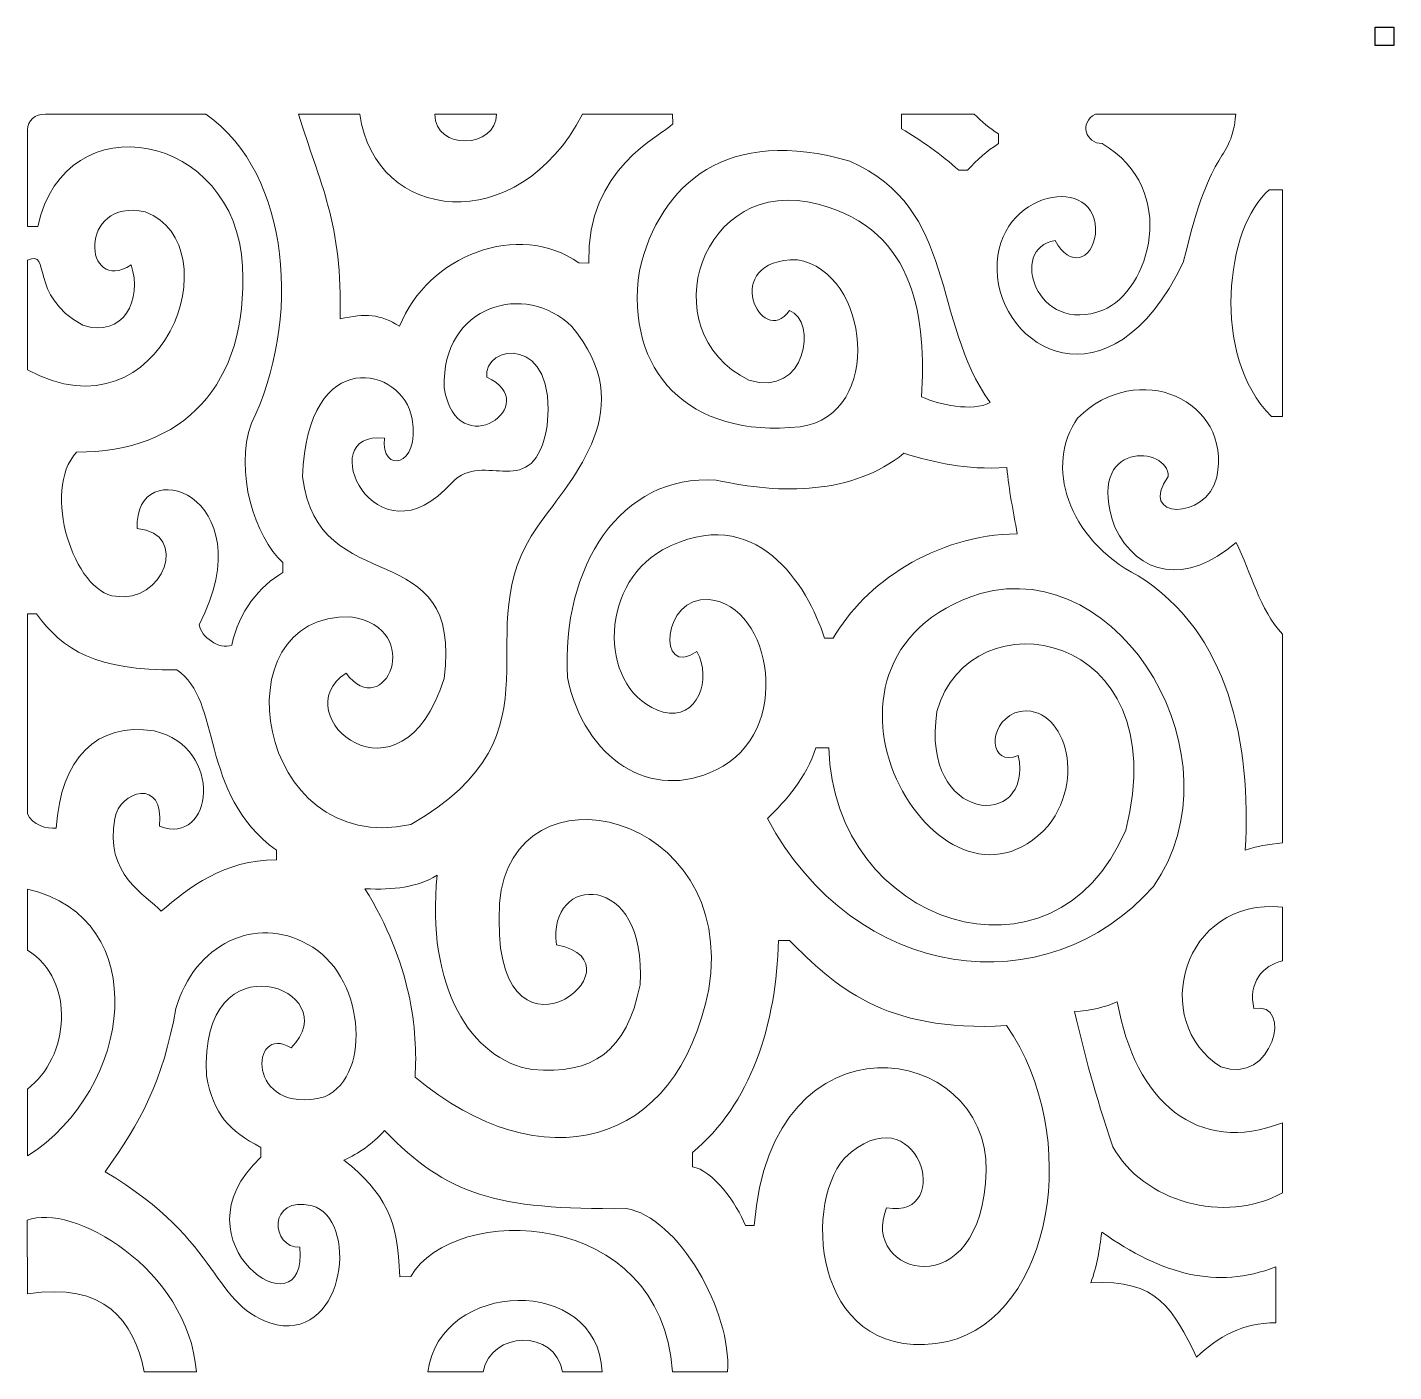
# Model space of a CAD drawing. Header units: centimetres. Extents: x -30.3 to 0.7, y -14.8 to 15.8.
import ezdxf

# ---------------------------------------------------------------- set-up
doc = ezdxf.new("R2010")
doc.units = ezdxf.units.CM
doc.header["$MEASUREMENT"] = 0
doc.header["$XCLIPFRAME"] = 0
doc.layers.add('layer 1', color=7, linetype='Continuous')
picture_1 = doc.add_image_def('image1.jpg', size_in_pixel=(609, 550))

msp = doc.modelspace()

# ---------------------------------------------------------------- linework, layer by layer
at = {"layer": 'layer 1', "color": 250, "lineweight": 9}
for points, knots in [([(-30.28664, 13.42424), (-30.28664, 13.42424), (-30.28664, 11.23206), (-30.28664, 11.23206), (-30.28664, 11.23206), (-30.28664, 11.23206), (-30.04796, 11.23206), (-30.04796, 11.23206), (-30.04796, 11.23206), (-29.42809, 14.10732), (-25.54252, 13.36499), (-25.4018, 10.32105), (-25.4018, 10.32105), (-25.26255, 7.61946), (-26.76407, 6.08801), (-29.16933, 6.10536), (-29.16933, 6.10536), (-29.98031, 5.22622), (-29.21883, 2.9169), (-28.28576, 2.82822), (-28.28576, 2.82822), (-27.21356, 2.64013), (-26.58264, 4.26402), (-27.79328, 4.36722), (-27.79328, 4.36722), (-27.87598, 6.1347), (-24.85553, 5.16697), (-26.38391, 2.18184), (-26.38391, 2.18184), (-26.34905, 1.91068), (-25.93024, 1.60792), (-25.64316, 1.71829), (-25.64316, 1.71829), (-25.48856, 2.49403), (-25.00638, 3.0591), (-24.4816, 3.37282), (-24.4816, 3.37282), (-24.4816, 3.37282), (-24.4816, 3.59458), (-24.4816, 3.59458), (-24.4816, 3.59458), (-25.11727, 4.16497), (-25.59622, 5.67125), (-25.1985, 6.75833), (-25.1985, 6.75833), (-24.07653, 9.04164), (-24.27277, 12.40403), (-26.23137, 13.77752), (-26.23137, 13.77752), (-26.23137, 13.77752), (-29.87756, 13.77902), (-29.87756, 13.77902), (-29.87756, 13.77902), (-30.11787, 13.78919), (-30.27688, 13.63482), (-30.28664, 13.42424)], [0, 0, 0, 0, 0.06666667, 0.06666667, 0.06666667, 0.06666667, 0.13333333, 0.13333333, 0.13333333, 0.13333333, 0.2, 0.2, 0.2, 0.2, 0.26666667, 0.26666667, 0.26666667, 0.26666667, 0.33333333, 0.33333333, 0.33333333, 0.33333333, 0.4, 0.4, 0.4, 0.4, 0.46666667, 0.46666667, 0.46666667, 0.46666667, 0.53333333, 0.53333333, 0.53333333, 0.53333333, 0.6, 0.6, 0.6, 0.6, 0.66666667, 0.66666667, 0.66666667, 0.66666667, 0.73333333, 0.73333333, 0.73333333, 0.73333333, 0.8, 0.8, 0.8, 0.8, 0.86666667, 0.86666667, 0.86666667, 0.86666667, 1, 1, 1, 1]), ([(-24.13273, 13.77903), (-24.13273, 13.77903), (-22.73466, 13.77903), (-22.73466, 13.77903), (-22.73466, 13.77903), (-22.40255, 11.31549), (-19.13873, 10.93927), (-17.68236, 13.77903), (-17.68236, 13.77903), (-17.68236, 13.77903), (-15.63224, 13.77905), (-15.63224, 13.77905), (-15.63224, 13.77905), (-15.63224, 13.77905), (-15.62996, 13.55949), (-15.62996, 13.55949), (-15.62996, 13.55949), (-15.88913, 13.28131), (-17.601, 12.5562), (-17.53264, 10.39925), (-17.53264, 10.39925), (-17.53264, 10.39925), (-17.76383, 10.40127), (-17.76383, 10.40127), (-17.76383, 10.40127), (-19.12941, 11.36997), (-21.19816, 10.57373), (-21.83378, 8.96255), (-21.83378, 8.96255), (-22.27625, 9.24081), (-22.60417, 9.26312), (-23.18429, 9.12948), (-23.18429, 9.12948), (-23.12289, 11.28686), (-23.65046, 12.23787), (-24.13273, 13.77903)], [0, 0, 0, 0, 0.1, 0.1, 0.1, 0.1, 0.2, 0.2, 0.2, 0.2, 0.3, 0.3, 0.3, 0.3, 0.4, 0.4, 0.4, 0.4, 0.5, 0.5, 0.5, 0.5, 0.6, 0.6, 0.6, 0.6, 0.7, 0.7, 0.7, 0.7, 0.8, 0.8, 0.8, 0.8, 1, 1, 1, 1]), ([(-21.03422, 13.77902), (-21.03344, 12.94171), (-19.6352, 13.00059), (-19.6324, 13.77904), (-19.6324, 13.77904), (-19.6324, 13.77904), (-21.03422, 13.77902), (-21.03422, 13.77902)], [0, 0, 0, 0, 0.33333333, 0.33333333, 0.33333333, 0.33333333, 1, 1, 1, 1]), ([(-10.43111, 13.77905), (-10.43111, 13.77905), (-8.78219, 13.77903), (-8.78219, 13.77903), (-8.78219, 13.77903), (-8.61778, 13.61066), (-8.42967, 13.45937), (-8.23207, 13.33365), (-8.23207, 13.33365), (-8.23207, 13.33365), (-8.23207, 13.11363), (-8.23207, 13.11363), (-8.23207, 13.11363), (-8.48188, 12.94688), (-8.72229, 12.74962), (-8.93336, 12.5057), (-8.93336, 12.5057), (-8.93336, 12.5057), (-9.13031, 12.50591), (-9.13031, 12.50591), (-9.13031, 12.50591), (-9.53417, 12.86241), (-9.99229, 13.19215), (-10.43336, 13.4477), (-10.43336, 13.4477), (-10.43336, 13.4477), (-10.43111, 13.77905), (-10.43111, 13.77905)], [0, 0, 0, 0, 0.125, 0.125, 0.125, 0.125, 0.25, 0.25, 0.25, 0.25, 0.375, 0.375, 0.375, 0.375, 0.5, 0.5, 0.5, 0.5, 0.625, 0.625, 0.625, 0.625, 0.75, 0.75, 0.75, 0.75, 1, 1, 1, 1]), ([(-6.02973, 13.77903), (-6.02973, 13.77903), (-2.8434, 13.77901), (-2.8434, 13.77901), (-2.8434, 13.77901), (-2.95277, 12.61688), (-3.3669, 13.25011), (-4.03429, 10.4116), (-4.03429, 10.4116), (-5.71841, 6.94656), (-8.23104, 8.45372), (-8.26204, 10.2468), (-8.26204, 10.2468), (-8.3106, 12.06365), (-5.91983, 12.47472), (-6.02809, 11.05352), (-6.02809, 11.05352), (-6.11418, 10.44866), (-6.60925, 10.29841), (-6.94754, 10.9092), (-6.94754, 10.9092), (-8.01363, 10.74815), (-7.37852, 8.73598), (-5.8605, 9.32776), (-5.8605, 9.32776), (-4.80139, 9.7665), (-4.10486, 12.0633), (-5.87592, 13.11365), (-5.87592, 13.11365), (-6.24035, 13.10874), (-6.41511, 13.58912), (-6.02973, 13.77903)], [0, 0, 0, 0, 0.11111111, 0.11111111, 0.11111111, 0.11111111, 0.22222222, 0.22222222, 0.22222222, 0.22222222, 0.33333333, 0.33333333, 0.33333333, 0.33333333, 0.44444444, 0.44444444, 0.44444444, 0.44444444, 0.55555556, 0.55555556, 0.55555556, 0.55555556, 0.66666667, 0.66666667, 0.66666667, 0.66666667, 0.77777778, 0.77777778, 0.77777778, 0.77777778, 1, 1, 1, 1]), ([(-8.42066, 7.22848), (-8.83067, 7.01664), (-9.58383, 7.17678), (-9.97786, 7.3628), (-9.97786, 7.3628), (-9.88645, 9.05228), (-10.05293, 11.14803), (-12.32589, 11.73285), (-12.32589, 11.73285), (-14.96914, 12.45275), (-16.17107, 8.85678), (-13.89856, 7.73885), (-13.89856, 7.73885), (-12.59471, 7.32693), (-12.33738, 9.09526), (-12.98123, 9.32289), (-12.98123, 9.32289), (-13.60847, 8.40738), (-14.60406, 10.50164), (-12.79829, 10.47306), (-12.79829, 10.47306), (-11.16524, 10.21737), (-10.80504, 6.94944), (-12.73812, 6.68039), (-12.73812, 6.68039), (-15.27982, 6.40945), (-16.72047, 7.94941), (-16.38692, 10.2241), (-16.38692, 10.2241), (-15.92594, 12.22604), (-14.36986, 13.52258), (-11.60699, 12.71292), (-11.60699, 12.71292), (-9.15304, 11.63319), (-9.76694, 9.10061), (-8.42066, 7.22848)], [0, 0, 0, 0, 0.1, 0.1, 0.1, 0.1, 0.2, 0.2, 0.2, 0.2, 0.3, 0.3, 0.3, 0.3, 0.4, 0.4, 0.4, 0.4, 0.5, 0.5, 0.5, 0.5, 0.6, 0.6, 0.6, 0.6, 0.7, 0.7, 0.7, 0.7, 0.8, 0.8, 0.8, 0.8, 1, 1, 1, 1]), ([(-30.28664, 10.46585), (-30.28664, 10.46585), (-30.28663, 7.97235), (-30.28663, 7.97235), (-30.28663, 7.97235), (-27.19995, 6.30821), (-25.60896, 10.79246), (-27.61037, 11.56362), (-27.61037, 11.56362), (-29.15031, 11.89441), (-29.0216, 9.65588), (-27.93025, 10.3568), (-27.93025, 10.3568), (-27.66296, 9.57261), (-28.11207, 8.68329), (-29.0263, 8.98449), (-29.0263, 8.98449), (-30.28334, 9.66754), (-29.72091, 10.70623), (-30.28664, 10.46585)], [0, 0, 0, 0, 0.16666667, 0.16666667, 0.16666667, 0.16666667, 0.33333333, 0.33333333, 0.33333333, 0.33333333, 0.5, 0.5, 0.5, 0.5, 0.66666667, 0.66666667, 0.66666667, 0.66666667, 1, 1, 1, 1]), ([(-1.78079, 12.06151), (-1.78079, 12.06151), (-2.08115, 12.06142), (-2.08115, 12.06142), (-2.08115, 12.06142), (-3.06979, 11.2431), (-3.42161, 8.28377), (-2.03111, 6.91374), (-2.03111, 6.91374), (-2.03111, 6.91374), (-1.7808, 6.91394), (-1.7808, 6.91394), (-1.7808, 6.91394), (-1.7808, 6.91394), (-1.78079, 12.06151), (-1.78079, 12.06151)], [0, 0, 0, 0, 0.2, 0.2, 0.2, 0.2, 0.4, 0.4, 0.4, 0.4, 0.6, 0.6, 0.6, 0.6, 1, 1, 1, 1]), ([(-19.85173, 7.80328), (-19.95309, 8.55737), (-18.22916, 8.80776), (-18.48252, 6.70156), (-18.48252, 6.70156), (-18.79157, 4.89986), (-19.92035, 6.18328), (-20.64254, 5.41406), (-20.64254, 5.41406), (-22.37861, 3.43748), (-23.85277, 6.60541), (-22.17764, 6.42378), (-22.17764, 6.42378), (-22.26276, 5.60576), (-21.35608, 5.75218), (-21.55064, 6.86303), (-21.55064, 6.86303), (-21.74595, 8.04059), (-23.93717, 8.57425), (-24.03524, 5.54241), (-24.03524, 5.54241), (-23.69775, 2.6852), (-20.36738, 4.31316), (-20.82458, 0.95973), (-20.82458, 0.95973), (-21.78322, -2.14636), (-24.49315, 0.12792), (-23.04974, 1.08459), (-23.04974, 1.08459), (-22.1812, -0.06684), (-21.22246, 2.09556), (-22.94315, 2.36367), (-22.94315, 2.36367), (-25.97965, 2.45449), (-25.10745, -3.12391), (-21.5814, -2.35532), (-21.5814, -2.35532), (-17.91172, -0.25144), (-20.41673, 2.03877), (-18.69255, 4.42058), (-18.69255, 4.42058), (-17.88085, 5.57184), (-16.3659, 7.10871), (-17.92232, 8.95367), (-17.92232, 8.95367), (-18.96928, 9.99269), (-20.88385, 9.45419), (-20.82019, 7.56512), (-20.82019, 7.56512), (-20.52538, 5.76831), (-18.52994, 7.21525), (-19.85173, 7.80328)], [0, 0, 0, 0, 0.07142857, 0.07142857, 0.07142857, 0.07142857, 0.14285714, 0.14285714, 0.14285714, 0.14285714, 0.21428571, 0.21428571, 0.21428571, 0.21428571, 0.28571429, 0.28571429, 0.28571429, 0.28571429, 0.35714286, 0.35714286, 0.35714286, 0.35714286, 0.42857143, 0.42857143, 0.42857143, 0.42857143, 0.5, 0.5, 0.5, 0.5, 0.57142857, 0.57142857, 0.57142857, 0.57142857, 0.64285714, 0.64285714, 0.64285714, 0.64285714, 0.71428571, 0.71428571, 0.71428571, 0.71428571, 0.78571429, 0.78571429, 0.78571429, 0.78571429, 0.85714286, 0.85714286, 0.85714286, 0.85714286, 1, 1, 1, 1]), ([(-4.37893, 5.5524), (-5.09432, 4.56418), (-3.5076, 4.54892), (-3.27568, 5.5323), (-3.27568, 5.5323), (-2.91719, 7.2944), (-5.07166, 8.23373), (-6.43462, 6.87598), (-6.43462, 6.87598), (-7.18579, 5.82988), (-6.6803, 4.12985), (-5.06243, 3.29571), (-5.06243, 3.29571), (-2.99739, 2.01136), (-2.48545, -0.51903), (-2.62912, -2.93975), (-2.62912, -2.93975), (-2.36655, -2.85101), (-2.10552, -2.80466), (-1.78079, -2.77447), (-1.78079, -2.77447), (-1.78079, -2.77447), (-1.78079, 1.97096), (-1.78079, 1.97096), (-1.78079, 1.97096), (-2.30337, 2.51627), (-2.49333, 3.36567), (-2.83272, 4.05191), (-2.83272, 4.05191), (-3.9682, 3.07255), (-5.06243, 3.29571), (-5.59017, 4.39871), (-5.59017, 4.39871), (-6.30321, 6.42027), (-4.33709, 6.23194), (-4.37893, 5.5524)], [0, 0, 0, 0, 0.1, 0.1, 0.1, 0.1, 0.2, 0.2, 0.2, 0.2, 0.3, 0.3, 0.3, 0.3, 0.4, 0.4, 0.4, 0.4, 0.5, 0.5, 0.5, 0.5, 0.6, 0.6, 0.6, 0.6, 0.7, 0.7, 0.7, 0.7, 0.8, 0.8, 0.8, 0.8, 1, 1, 1, 1]), ([(-8.04289, 5.75178), (-7.9947, 5.23142), (-7.89606, 4.77038), (-7.80577, 4.24836), (-7.80577, 4.24836), (-9.65995, 4.2292), (-11.2858, 3.11716), (-11.98273, 1.87704), (-11.98273, 1.87704), (-11.98273, 1.87704), (-12.18201, 1.87704), (-12.18201, 1.87704), (-12.18201, 1.87704), (-12.55893, 3.05808), (-13.73833, 5.01833), (-15.85976, 3.885), (-15.85976, 3.885), (-17.34335, 3.05067), (-17.31244, 0.63979), (-15.84461, 0.19575), (-15.84461, 0.19575), (-15.06472, 0.00147), (-14.72804, 0.95396), (-15.08386, 1.57405), (-15.08386, 1.57405), (-15.99646, 0.9404), (-15.87921, 2.85355), (-14.80833, 2.75407), (-14.80833, 2.75407), (-13.37739, 2.63769), (-12.87043, -0.27552), (-14.64466, -1.11255), (-14.64466, -1.11255), (-16.11217, -1.85044), (-17.63807, -0.86946), (-18.02211, 0.9815), (-18.02211, 0.9815), (-18.16298, 3.49136), (-16.81754, 5.61748), (-14.64059, 5.46879), (-14.64059, 5.46879), (-13.15833, 5.13576), (-11.55176, 5.13988), (-10.37795, 6.07711), (-10.37795, 6.07711), (-9.65286, 5.86066), (-9.01132, 5.69853), (-8.04289, 5.75178)], [0, 0, 0, 0, 0.07692308, 0.07692308, 0.07692308, 0.07692308, 0.15384615, 0.15384615, 0.15384615, 0.15384615, 0.23076923, 0.23076923, 0.23076923, 0.23076923, 0.30769231, 0.30769231, 0.30769231, 0.30769231, 0.38461538, 0.38461538, 0.38461538, 0.38461538, 0.46153846, 0.46153846, 0.46153846, 0.46153846, 0.53846154, 0.53846154, 0.53846154, 0.53846154, 0.61538462, 0.61538462, 0.61538462, 0.61538462, 0.69230769, 0.69230769, 0.69230769, 0.69230769, 0.76923077, 0.76923077, 0.76923077, 0.76923077, 0.84615385, 0.84615385, 0.84615385, 0.84615385, 1, 1, 1, 1]), ([(-9.62837, 0.21349), (-10.02998, -2.34885), (-7.42749, -2.50585), (-7.78231, -0.78458), (-7.78231, -0.78458), (-8.43917, -1.06319), (-8.49751, -0.0922), (-7.86106, 0.17968), (-7.86106, 0.17968), (-6.84757, 0.51794), (-6.16092, -1.17286), (-7.10402, -2.38744), (-7.10402, -2.38744), (-9.56108, -5.0964), (-13.3154, 1.39255), (-8.64304, 2.89438), (-8.64304, 2.89438), (-5.42697, 3.77263), (-2.6887, -0.86005), (-4.71296, -3.7618), (-4.71296, -3.7618), (-7.14056, -6.50341), (-11.49506, -5.93486), (-13.48064, -2.2179), (-13.48064, -2.2179), (-13.05101, -1.80415), (-12.59498, -1.29836), (-12.38184, -0.61233), (-12.38184, -0.61233), (-12.38184, -0.61233), (-12.08151, -0.61358), (-12.08151, -0.61358), (-12.08151, -0.61358), (-12.00069, -4.61699), (-6.96495, -6.32764), (-5.34236, -2.48202), (-5.34236, -2.48202), (-4.16637, 2.11652), (-8.90637, 2.88116), (-9.62837, 0.21349)], [0, 0, 0, 0, 0.09090909, 0.09090909, 0.09090909, 0.09090909, 0.18181818, 0.18181818, 0.18181818, 0.18181818, 0.27272727, 0.27272727, 0.27272727, 0.27272727, 0.36363636, 0.36363636, 0.36363636, 0.36363636, 0.45454545, 0.45454545, 0.45454545, 0.45454545, 0.54545455, 0.54545455, 0.54545455, 0.54545455, 0.63636364, 0.63636364, 0.63636364, 0.63636364, 0.72727273, 0.72727273, 0.72727273, 0.72727273, 0.81818182, 0.81818182, 0.81818182, 0.81818182, 1, 1, 1, 1]), ([(-30.28664, 2.43083), (-30.28664, 2.43083), (-30.083, 2.43136), (-30.083, 2.43136), (-30.083, 2.43136), (-29.47538, 1.59828), (-28.71676, 1.14436), (-26.8945, 1.15705), (-26.8945, 1.15705), (-25.85353, 0.48386), (-26.40475, -1.65288), (-24.63275, -2.93737), (-24.63275, -2.93737), (-24.63275, -2.93737), (-24.6328, -3.15902), (-24.6328, -3.15902), (-24.6328, -3.15902), (-25.83465, -3.15752), (-26.61142, -3.79257), (-27.25086, -4.323), (-27.25086, -4.323), (-27.58005, -3.96241), (-28.55631, -3.47881), (-28.29944, -2.2197), (-28.29944, -2.2197), (-28.19942, -1.58268), (-27.16429, -1.27976), (-27.28712, -2.3907), (-27.28712, -2.3907), (-26.06749, -2.87131), (-25.79806, -0.604), (-27.40595, -0.22983), (-27.40595, -0.22983), (-28.72158, -0.01266), (-29.52971, -0.86841), (-29.63224, -2.43492), (-29.63224, -2.43492), (-29.83812, -2.4699), (-30.18334, -2.35383), (-30.28663, -2.11004), (-30.28663, -2.11004), (-30.28663, -2.11004), (-30.28664, 2.43083), (-30.28664, 2.43083)], [0, 0, 0, 0, 0.08333333, 0.08333333, 0.08333333, 0.08333333, 0.16666667, 0.16666667, 0.16666667, 0.16666667, 0.25, 0.25, 0.25, 0.25, 0.33333333, 0.33333333, 0.33333333, 0.33333333, 0.41666667, 0.41666667, 0.41666667, 0.41666667, 0.5, 0.5, 0.5, 0.5, 0.58333333, 0.58333333, 0.58333333, 0.58333333, 0.66666667, 0.66666667, 0.66666667, 0.66666667, 0.75, 0.75, 0.75, 0.75, 0.83333333, 0.83333333, 0.83333333, 0.83333333, 1, 1, 1, 1]), ([(-20.97937, -3.50876), (-21.44766, -3.78415), (-21.95815, -3.84391), (-22.61956, -3.81384), (-22.61956, -3.81384), (-21.5771, -5.50029), (-21.41184, -7.03158), (-21.48217, -8.09241), (-21.48217, -8.09241), (-18.60972, -10.48015), (-15.52409, -9.72834), (-14.8125, -6.0986), (-14.8125, -6.0986), (-14.14332, -2.03672), (-19.29665, -0.86204), (-19.56305, -4.14021), (-19.56305, -4.14021), (-19.81902, -8.41614), (-16.09727, -5.50671), (-18.27006, -5.08475), (-18.27006, -5.08475), (-18.50185, -3.46667), (-16.19076, -3.38871), (-16.37266, -5.99765), (-16.37266, -5.99765), (-16.67594, -7.5268), (-17.45007, -8.03961), (-18.81588, -7.9198), (-18.81588, -7.9198), (-20.20817, -7.71156), (-21.24469, -6.02534), (-20.97937, -3.50876)], [0, 0, 0, 0, 0.11111111, 0.11111111, 0.11111111, 0.11111111, 0.22222222, 0.22222222, 0.22222222, 0.22222222, 0.33333333, 0.33333333, 0.33333333, 0.33333333, 0.44444444, 0.44444444, 0.44444444, 0.44444444, 0.55555556, 0.55555556, 0.55555556, 0.55555556, 0.66666667, 0.66666667, 0.66666667, 0.66666667, 0.77777778, 0.77777778, 0.77777778, 0.77777778, 1, 1, 1, 1]), ([(-30.28663, -3.82385), (-30.28663, -3.82385), (-30.28667, -5.20801), (-30.28667, -5.20801), (-30.28667, -5.20801), (-29.17156, -5.89343), (-29.33649, -7.65488), (-30.28678, -8.36329), (-30.28678, -8.36329), (-30.28678, -8.36329), (-30.28664, -9.88417), (-30.28664, -9.88417), (-30.28664, -9.88417), (-27.88735, -8.37995), (-27.39872, -4.47726), (-30.28663, -3.82385)], [0, 0, 0, 0, 0.2, 0.2, 0.2, 0.2, 0.4, 0.4, 0.4, 0.4, 0.6, 0.6, 0.6, 0.6, 1, 1, 1, 1]), ([(-1.78078, -4.2342), (-1.78078, -4.2342), (-1.78079, -5.45524), (-1.78079, -5.45524), (-1.78079, -5.45524), (-2.22794, -5.54384), (-2.57441, -5.97261), (-2.42942, -6.53498), (-2.42942, -6.53498), (-1.51829, -6.3538), (-2.0143, -8.30249), (-3.17968, -7.85926), (-3.17968, -7.85926), (-4.81585, -6.84394), (-4.05693, -3.99215), (-1.78078, -4.2342)], [0, 0, 0, 0, 0.2, 0.2, 0.2, 0.2, 0.4, 0.4, 0.4, 0.4, 0.6, 0.6, 0.6, 0.6, 1, 1, 1, 1]), ([(-28.52202, -10.24263), (-27.7226, -9.13133), (-27.20265, -8.18408), (-26.91446, -6.53276), (-26.91446, -6.53276), (-26.49768, -5.08397), (-25.09685, -4.3961), (-23.9186, -5.08061), (-23.9186, -5.08061), (-22.66911, -5.71002), (-22.41172, -8.0319), (-23.53564, -8.54253), (-23.53564, -8.54253), (-25.33681, -9.006), (-25.24006, -6.83417), (-24.29793, -7.43155), (-24.29793, -7.43155), (-22.98093, -6.11197), (-26.40297, -4.81483), (-26.21766, -8.0651), (-26.21766, -8.0651), (-26.05501, -8.94315), (-25.71634, -9.30439), (-24.98117, -9.69147), (-24.98117, -9.69147), (-24.98117, -9.69147), (-24.98122, -9.91282), (-24.98122, -9.91282), (-24.98122, -9.91282), (-27.06632, -11.82098), (-23.89247, -14.0226), (-24.09968, -11.95302), (-24.09968, -11.95302), (-24.75176, -11.99634), (-24.85109, -10.76273), (-23.81924, -11.01594), (-23.81924, -11.01594), (-22.77622, -11.3036), (-23.03459, -14.01825), (-24.62384, -13.72164), (-24.62384, -13.72164), (-26.12456, -13.3334), (-25.8152, -11.83834), (-28.52202, -10.24263)], [0, 0, 0, 0, 0.08333333, 0.08333333, 0.08333333, 0.08333333, 0.16666667, 0.16666667, 0.16666667, 0.16666667, 0.25, 0.25, 0.25, 0.25, 0.33333333, 0.33333333, 0.33333333, 0.33333333, 0.41666667, 0.41666667, 0.41666667, 0.41666667, 0.5, 0.5, 0.5, 0.5, 0.58333333, 0.58333333, 0.58333333, 0.58333333, 0.66666667, 0.66666667, 0.66666667, 0.66666667, 0.75, 0.75, 0.75, 0.75, 0.83333333, 0.83333333, 0.83333333, 0.83333333, 1, 1, 1, 1]), ([(-12.981, -4.98644), (-12.981, -4.98644), (-13.23113, -4.98659), (-13.23113, -4.98659), (-13.23113, -4.98659), (-13.2677, -6.87684), (-13.86752, -8.74085), (-15.18202, -9.80241), (-15.18202, -9.80241), (-15.18202, -9.80241), (-15.18101, -10.13313), (-15.18101, -10.13313), (-15.18101, -10.13313), (-14.73979, -10.19309), (-14.16882, -10.96484), (-13.98069, -11.46257), (-13.98069, -11.46257), (-13.98069, -11.46257), (-13.78124, -11.46273), (-13.78124, -11.46273), (-13.78124, -11.46273), (-13.38494, -6.49159), (-8.46116, -7.29579), (-8.51208, -10.2173), (-8.51208, -10.2173), (-8.58604, -13.36923), (-11.41168, -12.58563), (-10.77316, -11.06535), (-10.77316, -11.06535), (-9.18146, -11.33395), (-10.08084, -8.35626), (-11.73025, -9.93536), (-11.73025, -9.93536), (-12.716, -11.06487), (-12.3817, -14.71152), (-9.38448, -14.09948), (-9.38448, -14.09948), (-7.00648, -13.51853), (-6.30277, -9.44291), (-8.04842, -6.92391), (-8.04842, -6.92391), (-10.85809, -7.08626), (-11.95655, -6.00551), (-12.981, -4.98644)], [0, 0, 0, 0, 0.08333333, 0.08333333, 0.08333333, 0.08333333, 0.16666667, 0.16666667, 0.16666667, 0.16666667, 0.25, 0.25, 0.25, 0.25, 0.33333333, 0.33333333, 0.33333333, 0.33333333, 0.41666667, 0.41666667, 0.41666667, 0.41666667, 0.5, 0.5, 0.5, 0.5, 0.58333333, 0.58333333, 0.58333333, 0.58333333, 0.66666667, 0.66666667, 0.66666667, 0.66666667, 0.75, 0.75, 0.75, 0.75, 0.83333333, 0.83333333, 0.83333333, 0.83333333, 1, 1, 1, 1]), ([(-5.53287, -6.38033), (-5.78105, -6.50309), (-6.16443, -6.58546), (-6.50243, -6.60242), (-6.50243, -6.60242), (-6.26279, -7.61471), (-6.05184, -8.45598), (-5.63136, -9.6751), (-5.63136, -9.6751), (-4.96246, -10.9168), (-3.08907, -11.45326), (-1.78079, -10.7187), (-1.78079, -10.7187), (-1.78079, -10.7187), (-1.78079, -9.13037), (-1.78079, -9.13037), (-1.78079, -9.13037), (-3.70145, -9.88548), (-5.14186, -8.6444), (-5.53287, -6.38033)], [0, 0, 0, 0, 0.16666667, 0.16666667, 0.16666667, 0.16666667, 0.33333333, 0.33333333, 0.33333333, 0.33333333, 0.5, 0.5, 0.5, 0.5, 0.66666667, 0.66666667, 0.66666667, 0.66666667, 1, 1, 1, 1]), ([(-22.17509, -9.3075), (-22.46265, -9.62285), (-22.76059, -9.82664), (-23.09701, -9.97902), (-23.09701, -9.97902), (-22.16271, -10.73336), (-21.85776, -11.324), (-21.83178, -12.62762), (-21.83178, -12.62762), (-21.83178, -12.62762), (-21.58139, -12.62408), (-21.58139, -12.62408), (-21.58139, -12.62408), (-20.6171, -10.93994), (-15.89116, -11.03215), (-15.63415, -14.78428), (-15.63415, -14.78428), (-15.63415, -14.78428), (-14.38721, -14.7843), (-14.38721, -14.7843), (-14.38721, -14.7843), (-14.27974, -13.44812), (-15.50284, -11.25298), (-16.6885, -11.08023), (-16.6885, -11.08023), (-19.66521, -11.10787), (-20.75526, -10.76891), (-22.17509, -9.3075)], [0, 0, 0, 0, 0.125, 0.125, 0.125, 0.125, 0.25, 0.25, 0.25, 0.25, 0.375, 0.375, 0.375, 0.375, 0.5, 0.5, 0.5, 0.5, 0.625, 0.625, 0.625, 0.625, 0.75, 0.75, 0.75, 0.75, 1, 1, 1, 1]), ([(-30.2882, -11.34614), (-30.2882, -11.34614), (-30.28665, -13.01925), (-30.28665, -13.01925), (-30.28665, -13.01925), (-28.52199, -12.7388), (-27.86794, -13.63305), (-27.63096, -14.78428), (-27.63096, -14.78428), (-27.63096, -14.78428), (-26.44808, -14.78429), (-26.44808, -14.78429), (-26.44808, -14.78429), (-26.63401, -12.43891), (-29.29458, -10.93062), (-30.2882, -11.34614)], [0, 0, 0, 0, 0.2, 0.2, 0.2, 0.2, 0.4, 0.4, 0.4, 0.4, 0.6, 0.6, 0.6, 0.6, 1, 1, 1, 1]), ([(-5.88715, -11.61332), (-5.93839, -12.03044), (-5.9916, -12.36332), (-6.13343, -12.76734), (-6.13343, -12.76734), (-4.62223, -12.66975), (-4.26136, -13.37586), (-3.73137, -14.4547), (-3.73137, -14.4547), (-3.22545, -13.96911), (-2.6944, -13.68353), (-1.93031, -13.67271), (-1.93031, -13.67271), (-1.93031, -13.67271), (-1.93006, -12.4032), (-1.93006, -12.4032), (-1.93006, -12.4032), (-3.28967, -12.92249), (-4.51336, -12.58064), (-5.88715, -11.61332)], [0, 0, 0, 0, 0.16666667, 0.16666667, 0.16666667, 0.16666667, 0.33333333, 0.33333333, 0.33333333, 0.33333333, 0.5, 0.5, 0.5, 0.5, 0.66666667, 0.66666667, 0.66666667, 0.66666667, 1, 1, 1, 1]), ([(-19.93808, -14.7843), (-19.93808, -14.7843), (-21.19041, -14.78428), (-21.19041, -14.78428), (-21.19041, -14.78428), (-20.92084, -12.68638), (-17.3345, -12.56607), (-17.23421, -14.78429), (-17.23421, -14.78429), (-17.23421, -14.78429), (-18.13361, -14.78431), (-18.13361, -14.78431), (-18.13361, -14.78431), (-18.30253, -13.8093), (-19.7576, -13.85583), (-19.93808, -14.7843)], [0, 0, 0, 0, 0.2, 0.2, 0.2, 0.2, 0.4, 0.4, 0.4, 0.4, 0.6, 0.6, 0.6, 0.6, 1, 1, 1, 1])]:
    msp.add_open_spline(points, degree=3, knots=knots, dxfattribs=at)

# ---------------------------------------------------------------- pictures from other files: only their frames are drawn
at = {"layer": 'layer 1', "color": 0}
image = msp.add_image(picture_1, insert=(0.2882, -14.99999), size_in_units=(29.9705, 29.9634), dxfattribs=at)
image.set_boundary_path([(0.2882, -15), (8.75486, -7.35177)])
image.dxf.flags = 3

doc.saveas('drawing.dxf')
